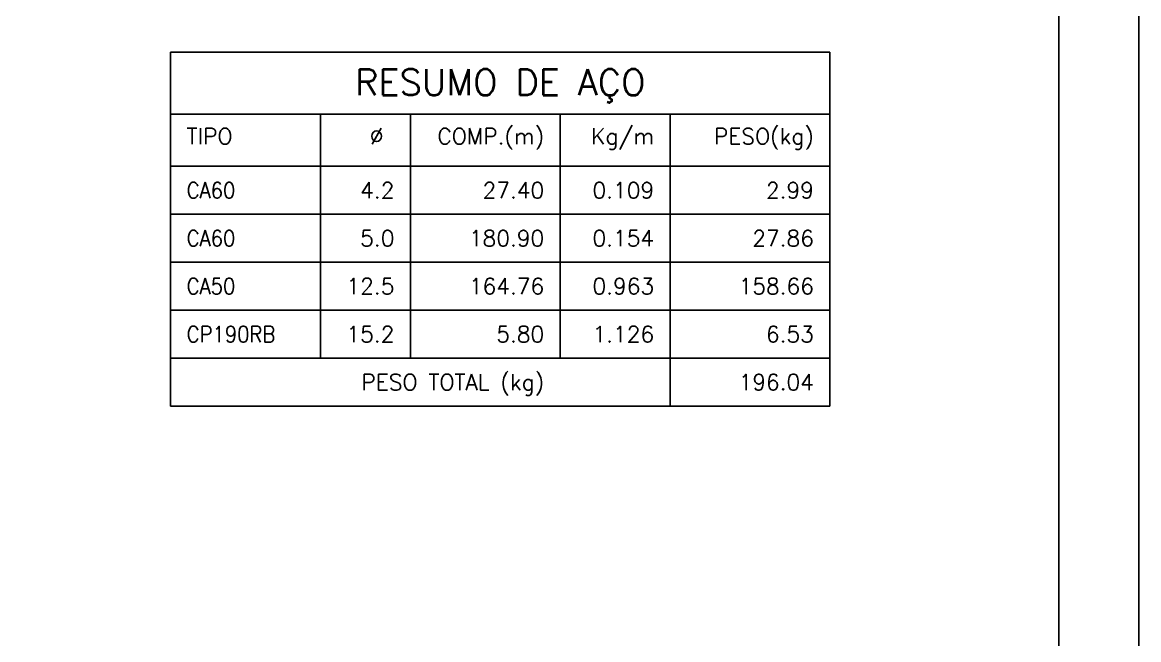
# Model space of a CAD drawing. Header units: centimetres. Extents: x 1658 to 17259, y 8294 to 11444.
# Drawn here: x 8093 to 9141, y 8873 to 9452 of the extents above; entities that cross this region are included whole.
import ezdxf
from ezdxf.enums import TextEntityAlignment as Align

# ---------------------------------------------------------------- set-up
doc = ezdxf.new("R2010")
doc.units = ezdxf.units.CM
doc.header["$LTSCALE"] = 50
doc.header["$MEASUREMENT"] = 0
for name, color, linetype in [('FORMATO-PRECON', 2, 'Continuous'), ('HACHURAS-PRECON', 1, 'Continuous'), ('ListaF', 3, 'Continuous')]:
    doc.layers.add(name, color=color, linetype=linetype)
doc.styles.get("Standard").update_dxf_attribs({"font": 'romans.shx'})

# ---------------------------------------------------------------- blocks, each defined once
blk = doc.blocks.new('A$C2E607E54')
at = {"layer": 'FORMATO-PRECON'}
blk.add_lwpolyline([(0, 4200), (2970, 4200), (2970, 0), (0, 0)], close=True, dxfattribs=at)
at = {"layer": 'FORMATO-PRECON', "color": 6}
blk.add_lwpolyline([(100, 3950), (2870, 3950), (2870, 100), (100, 100)], close=True, dxfattribs=at)

msp = doc.modelspace()

# ---------------------------------------------------------------- linework, layer by layer
at = {"layer": 'ListaF', "color": 2}
for p, q in [((8232.35, 9092.17), (8232.35, 9424.12)), ((8232.35, 9424.12), (8851.1, 9424.12)), ((8851.1, 9424.12), (8851.1, 9092.17)), ((8232.35, 9365.99), (8851.1, 9365.99)), ((8372.97, 9365.99), (8372.97, 9137.17)), ((8457.35, 9365.99), (8457.35, 9137.17)), ((8597.97, 9365.99), (8597.97, 9137.17)), ((8701.1, 9365.99), (8701.1, 9092.17)), ((8232.35, 9317.24), (8851.1, 9317.24)), ((8232.35, 9272.17), (8851.1, 9272.17)), ((8232.35, 9227.17), (8851.1, 9227.17)), ((8232.35, 9182.17), (8851.1, 9182.17)), ((8232.35, 9137.17), (8851.1, 9137.17)), ((8851.1, 9092.17), (8232.35, 9092.17))]:
    msp.add_line(p, q, dxfattribs=at)

# ---------------------------------------------------------------- block references
at = {"layer": 'HACHURAS-PRECON', "xscale": 0.7499999999999996, "yscale": 0.7499999999999996, "zscale": 0.7499999999999996}
msp.add_blockref('A$C2E607E54', (6913.36, 8293.94), dxfattribs=at)

# ---------------------------------------------------------------- texts
at = {"layer": 'ListaF', "color": 4}
msp.add_text('RESUMO DE AÇO', height=24.375, dxfattribs=at).set_placement((8541.72, 9395.99), align=Align.MIDDLE_CENTER)
at = {"layer": 'ListaF', "color": 2}
msp.add_text('TIPO', height=15, dxfattribs=at).set_placement((8247.35, 9345.37), align=Align.MIDDLE_LEFT)
for s, p in [('Ø ', (8442.35, 9345.37)), ('COMP.(m)', (8582.97, 9345.37)), ('Kg/m', (8686.1, 9345.37)), ('PESO(kg)', (8836.1, 9345.37))]:
    msp.add_text(s, height=15, dxfattribs=at).set_placement(p, align=Align.MIDDLE_RIGHT)
at = {"layer": 'ListaF', "color": 3, "width": 0.9}
for s, p in [('CA60', (8247.35, 9294.67)), ('CA60', (8247.35, 9249.67)), ('CA50', (8247.35, 9204.67)), ('CP190RB', (8247.35, 9159.67))]:
    msp.add_text(s, height=15, dxfattribs=at).set_placement(p, align=Align.MIDDLE_LEFT)
at = {"layer": 'ListaF', "color": 3}
for s, p in [('4.2', (8442.35, 9294.67)), ('27.40', (8582.97, 9294.67)), ('0.109', (8686.1, 9294.67)), ('2.99', (8836.1, 9294.67)), ('5.0', (8442.35, 9249.67)), ('180.90', (8582.97, 9249.67)), ('0.154', (8686.1, 9249.67)), ('27.86', (8836.1, 9249.67)), ('12.5', (8442.35, 9204.67)), ('164.76', (8582.97, 9204.67)), ('0.963', (8686.1, 9204.67)), ('158.66', (8836.1, 9204.67)), ('15.2', (8442.35, 9159.67)), ('5.80', (8582.97, 9159.67)), ('1.126', (8686.1, 9159.67)), ('6.53', (8836.1, 9159.67)), ('PESO TOTAL (kg)', (8582.97, 9114.67)), ('196.04', (8836.1, 9114.67))]:
    msp.add_text(s, height=15, dxfattribs=at).set_placement(p, align=Align.MIDDLE_RIGHT)

doc.saveas('drawing.dxf')
